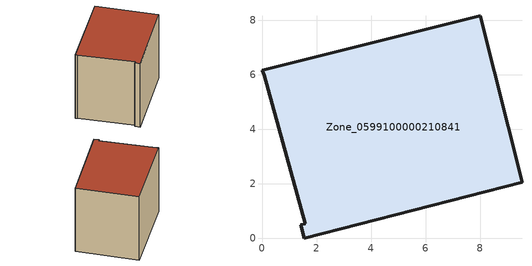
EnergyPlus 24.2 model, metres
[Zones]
Zone_0599100000210841
 floor ground (C_G): 0.09,5.99 0,6.17 8.01,8.17 9.54,2.06 1.55,0 1.43,0.49 1.59,0.53 z0
 wall outside (C_F): 9.54,2.06 8.01,8.17 0,6.17 0.09,5.99 1.59,0.53 1.43,0.49 1.55,0 9.54,2.06 z0:7.45
 roof outside (C_R): 0,6.17 0.09,5.99 1.59,0.53 1.43,0.49 1.55,0 9.54,2.06 8.01,8.17 z7.45
[BUILDING]
Pand.0599100000210841: North Axis=0; Terrain=City; Loads Convergence Tolerance Value=0.04; Temperature Convergence Tolerance Value=0.4; Solar Distribution=FullExterior; Maximum Number of Warmup Days=25; Minimum Number of Warmup Days=1
[Site:Location]
Rotterdam.The.Hague.AP_ZH_NLD Design_Conditions: Latitude=51.96; Longitude=4.45; Time Zone=1; Elevation=-4.5
[SITE:GROUNDTEMPERATURE:BUILDINGSURFACE]
18, 18, 18, 18, 18, 18, 18, 18, 18, 18, 18, 18
[MATERIAL] Thermal Absorptance=0.9; Solar Absorptance=0.7; Visible Absorptance=0.7
Name | Roughness | Thickness | Conductivity | Density | Specific Heat
G.TC.1965-1974 | MediumSmooth | 0.15 | 0.882353 | 540 | 1210
F.TC.1965-1974 | Rough | 0.3 | 0.697674 | 1920 | 840
R.TC.1965-1974 | MediumRough | 0.2 | 0.232558 | 1500 | 1000
[CONSTRUCTION]
C_G: G.TC.1965-1974
C_F: F.TC.1965-1974
C_R: R.TC.1965-1974
[ZONE]
Zone_0599100000210841: Type=1; Multiplier=1; Ceiling Height=Autocalculate; Volume=Autocalculate; Floor Area=autocalculate; Part of Total Floor Area=Yes
[ZONEINFILTRATION:DESIGNFLOWRATE]
Infil_Zone_0599100000210841: Zone or ZoneList or Space or SpaceList=Zone_0599100000210841; Schedule=AlwaysOn; Design Flow Rate Calculation Method=Flow/Area; Flow Rate per Floor Area=0.003; Constant Term Coefficient=1; Temperature Term Coefficient=0; Velocity Term Coefficient=0; Velocity Squared Term Coefficient=0
[HVACTEMPLATE:ZONE:IDEALLOADSAIRSYSTEM]
Zone_0599100000210841: Maximum Heating Supply Air Temperature=50; Minimum Cooling Supply Air Temperature=13; Maximum Heating Supply Air Humidity Ratio=0.0156; Minimum Cooling Supply Air Humidity Ratio=0.0077; Heating Limit=NoLimit; Cooling Limit=NoLimit; Dehumidification Control Type=ConstantSensibleHeatRatio; Cooling Sensible Heat Ratio=0.7; Dehumidification Setpoint=60; Humidification Control Type=None; Humidification Setpoint=30; Outdoor Air Method=None; Outdoor Air Flow Rate per Person=0.00944; Outdoor Air Flow Rate per Zone Floor Area=0; Outdoor Air Flow Rate per Zone=0; Demand Controlled Ventilation Type=None; Outdoor Air Economizer Type=NoEconomizer; Heat Recovery Type=None; Sensible Heat Recovery Effectiveness=0.7; Latent Heat Recovery Effectiveness=0.65
[ZONECONTROL:THERMOSTAT]
ThermostatControl_Zone_0599100000210841: Zone or ZoneList=Zone_0599100000210841; Control Type Schedule=DualSetpointControlType; Control 1=Thermostat_Zone_0599100000210841; Temperature Difference Between Cutout And Setpoint=0
[THERMOSTATSETPOINT:DUALSETPOINT]
Thermostat_Zone_0599100000210841: Heating Setpoint Temperature Schedule=HeatingSetpoint_Zone_0599100000210841; Cooling Setpoint Temperature Schedule=CoolingSetpoint_Zone_0599100000210841
[SCHEDULE:COMPACT]
HeatingSetpoint_Zone_0599100000210841: Through: 12/31, For: AllDays, Until: 24:00, 21
CoolingSetpoint_Zone_0599100000210841: Through: 12/31, For: AllDays, Until: 24:00, 24
DualSetpointControlType: Through: 12/31, For: AllDays, Until: 24:00, 4
AlwaysOn: Through: 12/31, For: AllDays, Until: 24:00, 1
